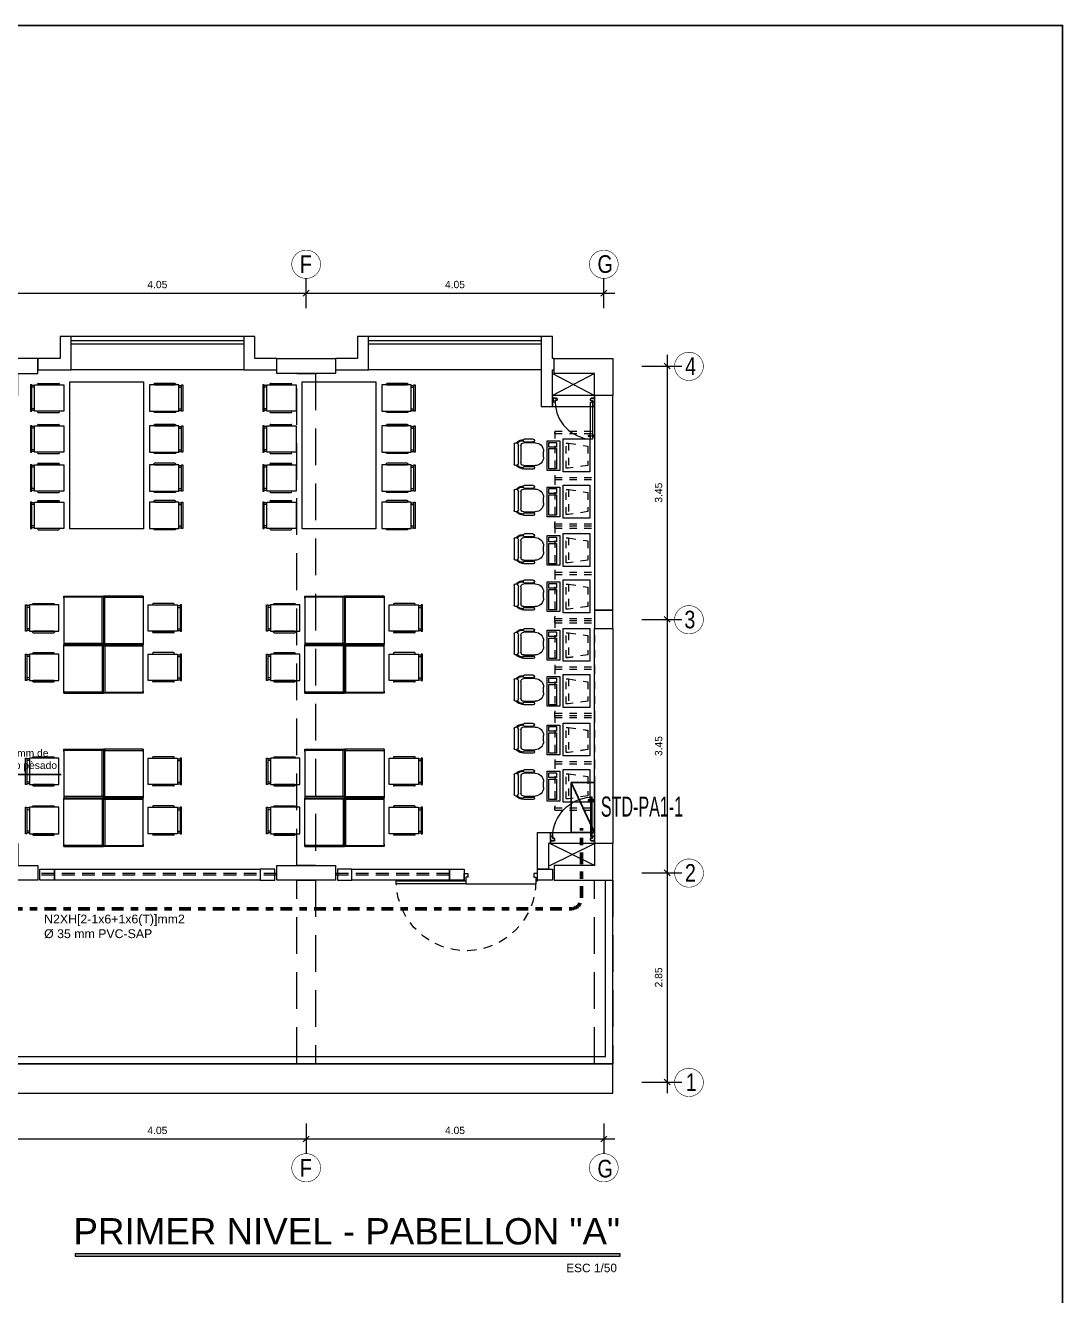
# Model space of a CAD drawing. Header units: millimetres. Extents: x 3354 to 3637, y 1117 to 1358.
# Drawn here: x 3395.38 to 3409.5, y 1227.28 to 1244.58 of the extents above; entities that cross this region are included whole.
import ezdxf

# ---------------------------------------------------------------- set-up
doc = ezdxf.new("R2010")
doc.units = ezdxf.units.MM
for name, pattern in [('ACAD_ISO07W100', [3, 0, -3]), ('DASHDOT2', [12.7, 6.35, -3.175, 0, -3.175]), ('DASHED2', [0.375, 0.25, -0.125]), ('TRAZOS2', [0.225, 0.15, -0.075])]:
    doc.linetypes.add(name, pattern=pattern)
for name, color, linetype, lineweight in [('ALIMENTADORES', 43, 'DASHDOT2', 50), ('CASCO', 252, 'Continuous', 9), ('COTAS', 7, 'Continuous', 9), ('MURO', 7, 'Continuous', 20), ('muros', 7, 'Continuous', 5), ('TABLERO', 122, 'Continuous', 25), ('TEXTO-CH', 2, 'Continuous', 18)]:
    doc.layers.add(name, color=color, linetype=linetype, lineweight=lineweight)
doc.layers.add('Efec-muebles', color=7, linetype='Continuous', lineweight=13, true_color=0x85826f)
doc.styles.add('1', font='arial.ttf')
doc.styles.add('2-SIETE', font='ARIALN.TTF', dxfattribs={"height": 0.07})
doc.styles.add('MARIA', font='arial.ttf', dxfattribs={"height": 0.12})
doc.styles.add('ROMAN', font='arial.ttf', dxfattribs={"width": 1.2})
doc.styles.get("Standard").update_dxf_attribs({"font": 'arial.ttf'})
doc.styles.add('style1', font='arial.ttf')
doc.styles.add('style2', font='arial.ttf')
doc.dimstyles.new('DETEX50', dxfattribs={"dimtxt": 0.065, "dimasz": 0.05, "dimexe": 0.2, "dimexo": 0.2, "dimgap": 0.03, "dimtad": 1, "dimzin": 4, "dimdsep": 46, "dimtxsty": 'ROMAN', "dimblk1": 'DOT', "dimblk2": 'DOT', "dimsah": 1, "dimcen": 0, "dimse1": 1, "dimse2": 1, "dimclrd": 256, "dimclre": 256, "dimclrt": 256, "dimadec": 0, "dimazin": 0, "dimtfac": 1, "dimtmove": 1, "dimatfit": 3, "dimfxl": 0, "dimtvp": 1, "dimtolj": 1, "dimtzin": 0, "dimarcsym": 0})
doc.dimstyles.new('Esc  1  50', dxfattribs={"dimtxt": 0.1, "dimasz": 0.08, "dimexe": 0.2, "dimexo": 0.15, "dimgap": 0.065, "dimtad": 1, "dimzin": 4, "dimdsep": 46, "dimtxsty": 'Standard', "dimblk": 'OBLIQUE', "dimcen": 0.12, "dimdle": 0.15, "dimadec": 0, "dimazin": 0, "dimtfac": 1, "dimtix": 1, "dimtmove": 0, "dimatfit": 3, "dimldrblk": 'OBLIQUE', "dimfxl": 0, "dimarcsym": 0})

# ---------------------------------------------------------------- blocks, each defined once
blk = doc.blocks.new('dssa')
at = {"layer": 'Efec-muebles'}
for p, q in [((0, 0.024), (0.036, 0.024)), ((0, 0), (0.036, 0)), ((0, -0.292), (0.036, -0.292)), ((0, -0.316), (0.036, -0.316))]:
    blk.add_line(p, q, dxfattribs=at)
for points in [[(0, -0.326), (-0.4, -0.326), (-0.4, 0.034), (0, 0.034), (0, -0.326)], [(-0.053, 0.053), (-0.331, 0.053)], [(-0.331, 0.034), (-0.053, 0.034)], [(-0.331, -0.326), (-0.053, -0.326)], [(-0.053, -0.345), (-0.331, -0.345)]]:
    blk.add_lwpolyline(points, dxfattribs=at)
blk.add_lwpolyline([(0.054, 0.034), (0.036, 0.034), (0.036, -0.326), (0.054, -0.326)], close=True, dxfattribs=at)
for centre, start, end in [((-0.331, 0.043), 90, 270), ((-0.053, 0.043), 270, 90), ((-0.331, -0.336), 90, 270), ((-0.053, -0.336), 270, 90)]:
    blk.add_arc(centre, 0.00947, start, end, dxfattribs=at)
blk = doc.blocks.new('RECTANG')
for p, q in [((1, 1), (0, 1)), ((0, 1), (0, 0)), ((1, 0), (1, 1)), ((0, 0), (1, 0))]:
    blk.add_line(p, q)
blk = doc.blocks.new('f')
at = {"layer": 'Efec-muebles'}
for p, q in [((896.963, 841.27), (896.963, 841.27)), ((896.982, 841.289), (897.253, 841.289)), ((897.272, 841.27), (897.272, 841.27)), ((897.593, 841.27), (897.593, 841.27)), ((897.612, 841.289), (897.883, 841.289)), ((897.902, 841.27), (897.902, 841.27)), ((896.914, 841.029), (896.914, 841.153)), ((896.924, 841.188), (896.924, 841.167)), ((896.93, 841.168), (896.933, 841.168)), ((896.935, 841.188), (896.935, 841.168)), ((896.949, 841.153), (896.949, 841.029)), ((896.963, 841.005), (896.963, 841.16)), ((897.233, 841.231), (897.001, 841.231)), ((897.001, 841.199), (897.233, 841.199)), ((897.272, 841.16), (897.272, 841.005)), ((897.286, 841.153), (897.286, 841.029)), ((897.299, 841.188), (897.299, 841.168)), ((897.305, 841.168), (897.301, 841.168)), ((897.311, 841.188), (897.311, 841.167)), ((897.32, 841.029), (897.32, 841.153)), ((897.545, 841.029), (897.545, 841.153)), ((897.554, 841.188), (897.554, 841.167)), ((897.56, 841.168), (897.564, 841.168)), ((897.566, 841.188), (897.566, 841.168)), ((897.579, 841.153), (897.579, 841.029)), ((897.593, 841.005), (897.593, 841.16)), ((897.864, 841.231), (897.632, 841.231)), ((897.632, 841.199), (897.864, 841.199)), ((897.902, 841.16), (897.902, 841.005)), ((897.916, 841.153), (897.916, 841.029)), ((897.93, 841.188), (897.93, 841.168)), ((897.935, 841.168), (897.932, 841.168)), ((897.941, 841.188), (897.941, 841.167)), ((897.951, 841.029), (897.951, 841.153)), ((896.933, 841.014), (896.93, 841.014)), ((897.301, 841.014), (897.305, 841.014)), ((897.564, 841.014), (897.56, 841.014)), ((897.932, 841.014), (897.935, 841.014)), ((897.156, 840.889), (897.079, 840.889)), ((897.786, 840.889), (897.709, 840.889))]:
    blk.add_line(p, q, dxfattribs=at)
at = {"layer": 'Efec-muebles', "linetype": 'ACAD_ISO07W100', "ltscale": 0.01}
for p, q in [((896.804, 840.735), (896.804, 840.195)), ((896.804, 840.735), (897.502, 840.735)), ((896.804, 840.735), (896.804, 840.195)), ((896.834, 840.735), (896.816, 840.735)), ((896.834, 840.735), (896.834, 840.195)), ((896.834, 840.735), (896.834, 840.195)), ((896.968, 840.58), (896.968, 840.55)), ((897.308, 840.58), (896.968, 840.58)), ((896.968, 840.58), (896.968, 840.55)), ((897.309, 840.58), (896.968, 840.58)), ((897.308, 840.55), (897.308, 840.58)), ((897.309, 840.55), (897.309, 840.58)), ((897.309, 840.55), (897.309, 840.58)), ((897.434, 840.735), (897.434, 840.195)), ((897.434, 840.735), (898.049, 840.735)), ((897.464, 840.735), (897.464, 840.195)), ((897.598, 840.58), (897.598, 840.55)), ((897.939, 840.58), (897.598, 840.58)), ((897.939, 840.55), (897.939, 840.58)), ((897.939, 840.55), (897.939, 840.58)), ((898.094, 840.735), (898.049, 840.735)), ((898.064, 840.735), (898.064, 840.195)), ((898.094, 840.735), (898.094, 840.195)), ((896.968, 840.55), (897.308, 840.55)), ((896.968, 840.55), (897.007, 840.288)), ((896.968, 840.55), (897.309, 840.55)), ((896.968, 840.55), (897.008, 840.288)), ((897.27, 840.288), (897.308, 840.55)), ((897.27, 840.288), (897.309, 840.55)), ((897.598, 840.55), (897.939, 840.55)), ((897.598, 840.55), (897.638, 840.288)), ((897.9, 840.288), (897.939, 840.55)), ((897.007, 840.288), (897.27, 840.288)), ((897.008, 840.288), (897.27, 840.288)), ((897.638, 840.288), (897.9, 840.288)), ((896.804, 840.195), (897.464, 840.195)), ((897.434, 840.195), (898.094, 840.195))]:
    blk.add_line(p, q, dxfattribs=at)
at = {"layer": 'Efec-muebles'}
for centre, radius, start, end in [((896.982, 841.27), 0.0193, 90, 180), ((897.001, 841.27), 0.0387, 180, 270), ((897.233, 841.27), 0.0387, 270, 0), ((897.253, 841.27), 0.0193, 0, 90), ((897.612, 841.27), 0.0193, 90, 180), ((897.632, 841.27), 0.0387, 180, 270), ((897.864, 841.27), 0.0387, 270, 0), ((897.883, 841.27), 0.0193, 0, 90), ((896.93, 841.153), 0.0155, 90, 180), ((897.001, 841.188), 0.0773, 117.8806, 180), ((896.933, 841.153), 0.0155, 0, 90), ((897.001, 841.188), 0.0657, 117.6195, 180), ((897.001, 841.16), 0.0387, 90, 180), ((897.233, 841.16), 0.0387, 0, 90), ((897.233, 841.188), 0.0657, 0, 62.3805), ((897.233, 841.188), 0.0773, 360, 62.1194), ((897.301, 841.153), 0.0155, 90, 180), ((897.305, 841.153), 0.0155, 0, 90), ((897.56, 841.153), 0.0155, 90, 180), ((897.632, 841.188), 0.0773, 117.8806, 180), ((897.564, 841.153), 0.0155, 0, 90), ((897.632, 841.188), 0.0657, 117.6195, 180), ((897.632, 841.16), 0.0387, 90, 180), ((897.864, 841.16), 0.0387, 0, 90), ((897.864, 841.188), 0.0657, 0, 62.3805), ((897.864, 841.188), 0.0773, 360, 62.1194), ((897.932, 841.153), 0.0155, 90, 180), ((897.935, 841.153), 0.0155, 0, 90), ((896.93, 841.029), 0.0155, 180, 270), ((896.933, 841.029), 0.0155, 270, 0), ((897.079, 841.005), 0.116, 180, 270), ((897.156, 841.005), 0.116, 270, 0), ((897.301, 841.029), 0.0155, 180, 270), ((897.305, 841.029), 0.0155, 270, 0), ((897.56, 841.029), 0.0155, 180, 270), ((897.564, 841.029), 0.0155, 270, 0), ((897.709, 841.005), 0.116, 180, 270), ((897.786, 841.005), 0.116, 270, 0), ((897.932, 841.029), 0.0155, 180, 270), ((897.935, 841.029), 0.0155, 270, 0)]:
    blk.add_arc(centre, radius, start, end, dxfattribs=at)
for p, xscale, yscale, zscale, rotation in [((897.341, 840.839), 0.4049999999990632, 0.1705263157894024, 0.4049999999990632, 179.9999999976197), ((897.021, 840.818), 0.06394736842003113, 0.1065789473682344, 0.06394736842003113, 179.9999999976572), ((897.319, 840.818), 0.2771052631587736, 0.1065789473682344, 0.2771052631587736, 179.9999999976258), ((897.971, 840.839), 0.4049999999990632, 0.1705263157894024, 0.4049999999990632, 179.9999999976197), ((897.651, 840.818), 0.06394736842003113, 0.1065789473682344, 0.06394736842003113, 179.9999999976572), ((897.949, 840.818), 0.2771052631587736, 0.1065789473682344, 0.2771052631587736, 179.9999999976258), ((897.357, 840.622), 0.4476315789474938, 0.3623684210524516, 0.4476315789474938, 179.9999999976135), ((897.987, 840.622), 0.4476315789474938, 0.3623684210524516, 0.4476315789474938, 179.9999999976135)]:
    blk.add_blockref('RECTANG', p, dxfattribs=dict(at, xscale=xscale, yscale=yscale, zscale=zscale, rotation=rotation))
blk = doc.blocks.new('_Oblique')
at = {"color": 0, "linetype": 'ByBlock', "lineweight": -2}
blk.add_line((-0.5, -0.5), (0.5, 0.5), dxfattribs=at)
blk = doc.blocks.new('*D289')
at = {"layer": 'CASCO', "color": 0, "lineweight": -2, "transparency": 16777216}
for p, q in [((3372.536, 1272.603), (3372.536, 1273.01)), ((3376.586, 1272.603), (3376.586, 1273.01)), ((3372.386, 1272.81), (3376.736, 1272.81))]:
    blk.add_line(p, q, dxfattribs=at)
at = {"layer": 'Defpoints', "color": 0, "transparency": 16777216}
for p in [(3376.586, 1272.81), (3372.536, 1272.453), (3376.586, 1272.453)]:
    blk.add_point(p, dxfattribs=at)
at = {"layer": 'CASCO', "color": 0, "lineweight": -2, "transparency": 16777216, "xscale": 0.08, "yscale": 0.08, "zscale": 0.08, "rotation": 180}
blk.add_blockref('_Oblique', (3372.536, 1272.81), dxfattribs=at)
at = {"layer": 'CASCO', "color": 0, "lineweight": -2, "transparency": 16777216, "xscale": 0.08, "yscale": 0.08, "zscale": 0.08}
blk.add_blockref('_Oblique', (3376.586, 1272.81), dxfattribs=at)
at = {"layer": 'CASCO', "color": 0, "transparency": 16777216, "insert": (3374.561, 1272.926), "char_height": 0.1, "attachment_point": 5}
blk.add_mtext('4.05', dxfattribs=at)
blk = doc.blocks.new('*D290')
at = {"layer": 'CASCO', "color": 0, "lineweight": -2, "transparency": 16777216}
for p, q in [((3376.586, 1272.603), (3376.586, 1273.01)), ((3380.636, 1272.603), (3380.636, 1273.01)), ((3376.436, 1272.81), (3380.786, 1272.81))]:
    blk.add_line(p, q, dxfattribs=at)
at = {"layer": 'Defpoints', "color": 0, "transparency": 16777216}
for p in [(3380.636, 1272.81), (3376.586, 1272.453), (3380.636, 1272.453)]:
    blk.add_point(p, dxfattribs=at)
at = {"layer": 'CASCO', "color": 0, "lineweight": -2, "transparency": 16777216, "xscale": 0.08, "yscale": 0.08, "zscale": 0.08, "rotation": 180}
blk.add_blockref('_Oblique', (3376.586, 1272.81), dxfattribs=at)
at = {"layer": 'CASCO', "color": 0, "lineweight": -2, "transparency": 16777216, "xscale": 0.08, "yscale": 0.08, "zscale": 0.08}
blk.add_blockref('_Oblique', (3380.636, 1272.81), dxfattribs=at)
at = {"layer": 'CASCO', "color": 0, "transparency": 16777216, "insert": (3378.611, 1272.926), "char_height": 0.1, "attachment_point": 5}
blk.add_mtext('4.05', dxfattribs=at)
blk = doc.blocks.new('*D294')
at = {"layer": 'CASCO', "color": 0, "lineweight": -2, "transparency": 16777216}
for p, q in [((3381.498, 1271.967), (3381.498, 1268.217)), ((3381.152, 1271.817), (3381.698, 1271.817)), ((3381.152, 1268.367), (3381.698, 1268.367))]:
    blk.add_line(p, q, dxfattribs=at)
at = {"layer": 'Defpoints', "color": 0, "transparency": 16777216}
for p in [(3381.002, 1271.817), (3381.002, 1268.367), (3381.498, 1268.367)]:
    blk.add_point(p, dxfattribs=at)
at = {"layer": 'CASCO', "color": 0, "lineweight": -2, "transparency": 16777216, "xscale": 0.08, "yscale": 0.08, "zscale": 0.08}
for p, rotation in [((3381.498, 1271.817), 90), ((3381.498, 1268.367), 270)]:
    blk.add_blockref('_Oblique', p, dxfattribs=dict(at, rotation=rotation))
at = {"layer": 'CASCO', "color": 0, "transparency": 16777216, "insert": (3381.382, 1270.092), "char_height": 0.1, "attachment_point": 5, "rotation": 90}
blk.add_mtext('3.45', dxfattribs=at)
blk = doc.blocks.new('*D295')
at = {"layer": 'CASCO', "color": 0, "lineweight": -2, "transparency": 16777216}
for p, q in [((3381.498, 1268.517), (3381.498, 1264.767)), ((3381.152, 1268.367), (3381.698, 1268.367)), ((3381.152, 1264.917), (3381.698, 1264.917))]:
    blk.add_line(p, q, dxfattribs=at)
at = {"layer": 'Defpoints', "color": 0, "transparency": 16777216}
for p in [(3381.002, 1268.367), (3381.002, 1264.917), (3381.498, 1264.917)]:
    blk.add_point(p, dxfattribs=at)
at = {"layer": 'CASCO', "color": 0, "lineweight": -2, "transparency": 16777216, "xscale": 0.08, "yscale": 0.08, "zscale": 0.08}
for p, rotation in [((3381.498, 1268.367), 90), ((3381.498, 1264.917), 270)]:
    blk.add_blockref('_Oblique', p, dxfattribs=dict(at, rotation=rotation))
at = {"layer": 'CASCO', "color": 0, "transparency": 16777216, "insert": (3381.382, 1266.642), "char_height": 0.1, "attachment_point": 5, "rotation": 90}
blk.add_mtext('3.45', dxfattribs=at)
blk = doc.blocks.new('*D296')
at = {"layer": 'CASCO', "color": 0, "lineweight": -2, "transparency": 16777216}
for p, q in [((3381.498, 1265.067), (3381.498, 1261.917)), ((3381.152, 1264.917), (3381.698, 1264.917)), ((3381.152, 1262.067), (3381.698, 1262.067))]:
    blk.add_line(p, q, dxfattribs=at)
at = {"layer": 'Defpoints', "color": 0, "transparency": 16777216}
for p in [(3381.002, 1264.917), (3381.002, 1262.067), (3381.498, 1262.067)]:
    blk.add_point(p, dxfattribs=at)
at = {"layer": 'CASCO', "color": 0, "lineweight": -2, "transparency": 16777216, "xscale": 0.08, "yscale": 0.08, "zscale": 0.08}
for p, rotation in [((3381.498, 1264.917), 90), ((3381.498, 1262.067), 270)]:
    blk.add_blockref('_Oblique', p, dxfattribs=dict(at, rotation=rotation))
at = {"layer": 'CASCO', "color": 0, "transparency": 16777216, "insert": (3381.382, 1263.492), "char_height": 0.1, "attachment_point": 5, "rotation": 90}
blk.add_mtext('2.85', dxfattribs=at)
blk = doc.blocks.new('*D301')
at = {"layer": 'CASCO', "color": 0, "lineweight": -2, "transparency": 16777216}
for p, q in [((3372.536, 1261.503), (3372.536, 1261.092)), ((3376.586, 1261.503), (3376.586, 1261.092)), ((3372.386, 1261.292), (3376.736, 1261.292))]:
    blk.add_line(p, q, dxfattribs=at)
at = {"layer": 'Defpoints', "color": 0, "transparency": 16777216}
for p in [(3372.536, 1261.653), (3376.586, 1261.653), (3376.586, 1261.292)]:
    blk.add_point(p, dxfattribs=at)
at = {"layer": 'CASCO', "color": 0, "lineweight": -2, "transparency": 16777216, "xscale": 0.08, "yscale": 0.08, "zscale": 0.08, "rotation": 180}
blk.add_blockref('_Oblique', (3372.536, 1261.292), dxfattribs=at)
at = {"layer": 'CASCO', "color": 0, "lineweight": -2, "transparency": 16777216, "xscale": 0.08, "yscale": 0.08, "zscale": 0.08}
blk.add_blockref('_Oblique', (3376.586, 1261.292), dxfattribs=at)
at = {"layer": 'CASCO', "color": 0, "transparency": 16777216, "insert": (3374.561, 1261.408), "char_height": 0.1, "attachment_point": 5}
blk.add_mtext('4.05', dxfattribs=at)
blk = doc.blocks.new('*D302')
at = {"layer": 'CASCO', "color": 0, "lineweight": -2, "transparency": 16777216}
for p, q in [((3376.586, 1261.503), (3376.586, 1261.092)), ((3380.636, 1261.503), (3380.636, 1261.092)), ((3376.436, 1261.292), (3380.786, 1261.292))]:
    blk.add_line(p, q, dxfattribs=at)
at = {"layer": 'Defpoints', "color": 0, "transparency": 16777216}
for p in [(3376.586, 1261.653), (3380.636, 1261.653), (3380.636, 1261.292)]:
    blk.add_point(p, dxfattribs=at)
at = {"layer": 'CASCO', "color": 0, "lineweight": -2, "transparency": 16777216, "xscale": 0.08, "yscale": 0.08, "zscale": 0.08, "rotation": 180}
blk.add_blockref('_Oblique', (3376.586, 1261.292), dxfattribs=at)
at = {"layer": 'CASCO', "color": 0, "lineweight": -2, "transparency": 16777216, "xscale": 0.08, "yscale": 0.08, "zscale": 0.08}
blk.add_blockref('_Oblique', (3380.636, 1261.292), dxfattribs=at)
at = {"layer": 'CASCO', "color": 0, "transparency": 16777216, "insert": (3378.611, 1261.408), "char_height": 0.1, "attachment_point": 5}
blk.add_mtext('4.05', dxfattribs=at)
blk = doc.blocks.new('THT')
for p, q in [((-1.074, 0.413), (-1.014, 0.413)), ((-1.074, 0.293), (-1.074, 0.413)), ((-1.044, 0.293), (-1.074, 0.293)), ((-1.044, 0.353), (-1.044, 0.293)), ((-1.014, 0.353), (-1.044, 0.353)), ((0.096, 0.245), (-1.044, 0.245)), ((-1.014, 0.413), (-1.014, 0.353)), ((0.126, 0.413), (0.066, 0.413)), ((0.066, 0.413), (0.066, 0.353)), ((0.066, 0.353), (0.096, 0.353)), ((0.096, 0.353), (0.096, 0.293)), ((0.096, 0.293), (0.126, 0.293)), ((0.096, 0.293), (0.096, 0.245)), ((1.236, 0.293), (0.096, 0.293)), ((0.096, 0.245), (1.236, 0.245)), ((0.126, 0.293), (0.126, 0.413)), ((1.236, 0.245), (1.236, 0.293))]:
    blk.add_line(p, q)
at = {"linetype": 'TRAZOS2'}
blk.add_arc((0.096, 0.293), 1.14, 180, 357.5868, dxfattribs=at)
blk = doc.blocks.new('cgytutytry')
at = {"layer": 'CASCO'}
for p, q in [((-4.482, 891.175), (-4.487, 891.175)), ((-4.487, 891.175), (-4.487, 891.1)), ((-4.487, 891.1), (-4.487, 891.175)), ((-4.487, 891.175), (-4.482, 891.175)), ((-4.467, 891.08), (-4.487, 891.1)), ((-4.467, 891.08), (-4.487, 891.1)), ((-4.482, 891.18), (-4.482, 891.175)), ((-4.391, 891.18), (-4.482, 891.18)), ((-4.482, 891.175), (-4.482, 891.18)), ((-4.432, 891.08), (-4.467, 891.08)), ((-4.432, 891.08), (-4.467, 891.08)), ((-4.386, 891.126), (-4.432, 891.126)), ((-4.432, 891.126), (-4.432, 891.08)), ((-4.391, 891.18), (-4.391, 891.175)), ((-4.391, 891.18), (-4.391, 891.175)), ((-4.386, 891.175), (-4.391, 891.175)), ((-4.391, 891.175), (-4.386, 891.175)), ((-4.386, 891.175), (-4.386, 891.126)), ((-4.386, 891.175), (-4.386, 891.126)), ((-4.386, 891.085), (-4.386, 891.126)), ((-4.386, 891.126), (-3.497, 891.126)), ((-3.497, 891.085), (-4.386, 891.085)), ((-3.598, 891.132), (-3.598, 891.14)), ((-3.598, 891.14), (-3.594, 891.14)), ((-3.55, 891.132), (-3.598, 891.132)), ((-3.598, 891.075), (-3.598, 891.08)), ((-3.598, 891.08), (-3.55, 891.08)), ((-3.594, 891.075), (-3.598, 891.075)), ((-3.594, 891.155), (-3.589, 891.175)), ((-3.594, 891.14), (-3.594, 891.155)), ((-3.594, 891.057), (-3.594, 891.075)), ((-3.589, 891.037), (-3.594, 891.057)), ((-3.589, 891.175), (-3.559, 891.175)), ((-3.559, 891.037), (-3.589, 891.037)), ((-3.559, 891.175), (-3.554, 891.155)), ((-3.554, 891.057), (-3.559, 891.037)), ((-3.554, 891.155), (-3.554, 891.137)), ((-3.554, 891.137), (-3.55, 891.137)), ((-3.55, 891.075), (-3.554, 891.075)), ((-3.554, 891.075), (-3.554, 891.057)), ((-3.55, 891.137), (-3.55, 891.132)), ((-3.55, 891.08), (-3.55, 891.075)), ((-3.497, 891.126), (-3.497, 891.085)), ((-4.467, 890.281), (-4.487, 890.261)), ((-4.487, 890.261), (-4.467, 890.281)), ((-4.487, 890.261), (-4.487, 890.185)), ((-4.487, 890.185), (-4.487, 890.261)), ((-4.487, 890.185), (-4.482, 890.185)), ((-4.482, 890.185), (-4.487, 890.185)), ((-4.482, 890.185), (-4.482, 890.18)), ((-4.482, 890.18), (-4.482, 890.185)), ((-4.482, 890.18), (-4.391, 890.18)), ((-4.467, 890.281), (-4.433, 890.281)), ((-4.467, 890.281), (-4.433, 890.281)), ((-4.433, 890.281), (-4.433, 890.231)), ((-4.433, 890.231), (-4.386, 890.231)), ((-4.391, 890.185), (-4.386, 890.185)), ((-4.391, 890.185), (-4.391, 890.18)), ((-4.386, 890.185), (-4.391, 890.185)), ((-4.391, 890.185), (-4.391, 890.18)), ((-4.386, 890.231), (-4.386, 890.185)), ((-4.386, 890.231), (-4.386, 890.185))]:
    blk.add_line(p, q, dxfattribs=at)
for points in [[(-4.432, 891.08), (-4.432, 891.126), (-4.386, 891.126)], [(-4.386, 890.231), (-4.433, 890.231), (-4.433, 890.281)]]:
    blk.add_lwpolyline(points, dxfattribs=at)
for points in [[(-3.497, 891.126), (-3.497, 891.085), (-4.386, 891.085), (-4.386, 891.126)], [(-3.55, 891.132), (-3.55, 891.137), (-3.598, 891.137), (-3.598, 891.132)], [(-3.55, 891.08), (-3.55, 891.075), (-3.598, 891.075), (-3.598, 891.08)], [(-3.554, 891.14), (-3.554, 891.155), (-3.559, 891.175), (-3.589, 891.175), (-3.594, 891.155), (-3.594, 891.14)], [(-3.554, 891.071), (-3.554, 891.057), (-3.559, 891.037), (-3.589, 891.037), (-3.594, 891.057), (-3.594, 891.071)]]:
    blk.add_lwpolyline(points, close=True, dxfattribs=at)
blk.add_arc((-4.408, 891.143), 0.913, 271.3362, 356.359, dxfattribs=at)
blk = doc.blocks.new('D')
at = {"layer": 'TABLERO'}
blk.add_line((3390.514, 1173.454), (3390.831, 1172.773), dxfattribs=at)
blk.add_lwpolyline([(3390.514, 1173.454), (3390.514, 1172.773), (3390.831, 1172.773), (3390.831, 1173.454)], close=True, dxfattribs=at)
blk = doc.blocks.new('_Dot')
at = {"color": 0, "linetype": 'ByBlock', "lineweight": -2}
blk.add_line((-0.5, 0), (-1, 0), dxfattribs=at)
at = {"color": 0, "linetype": 'ByBlock', "const_width": 0.5}
blk.add_lwpolyline([(-0.25, 0, 1), (0.25, 0, 1)], format="xyb", close=True, dxfattribs=at)
blk = doc.blocks.new('1PIDS')
at = {"layer": 'CASCO', "lineweight": 0}
for p, q in [((3375.736, 1272.217), (3373.386, 1272.217)), ((3379.786, 1272.217), (3377.436, 1272.217)), ((3375.736, 1271.767), (3373.386, 1271.767)), ((3379.786, 1271.767), (3377.436, 1271.767)), ((3380.761, 1262.117), (3380.761, 1264.817))]:
    blk.add_line(p, q, dxfattribs=at)
at = {"layer": 'CASCO', "lineweight": 5}
for p, q in [((3379.936, 1271.717), (3380.511, 1271.417)), ((3380.511, 1271.717), (3379.936, 1271.417)), ((3379.901, 1265.017), (3380.511, 1265.317)), ((3380.511, 1265.017), (3379.901, 1265.317))]:
    blk.add_line(p, q, dxfattribs=at)
at = {"layer": 'CASCO', "ltscale": 2, "const_width": 0.0076}
for points in [[(3376.783, 1273.207, 0.951688), (3376.389, 1273.207, 1)], [(3380.833, 1273.207, 0.951688), (3380.439, 1273.207, 1)], [(3381.598, 1271.817, -0.951688), (3381.992, 1271.817, -1)], [(3381.598, 1268.367, -0.951688), (3381.992, 1268.367, -1)], [(3381.599, 1264.917, -0.951688), (3381.993, 1264.917, -1)], [(3381.598, 1262.067, -0.951688), (3381.992, 1262.067, -1)], [(3376.783, 1260.895, -0.951688), (3376.389, 1260.895, -1)], [(3380.833, 1260.895, -0.951688), (3380.439, 1260.895, -1)]]:
    blk.add_lwpolyline(points, format="xyb", close=True, dxfattribs=at)
at = {"layer": 'CASCO', "ltscale": 2}
for points in [[(3373.386, 1272.217), (3373.236, 1272.217), (3373.236, 1271.917), (3372.936, 1271.917), (3372.936, 1271.767), (3373.386, 1271.767)], [(3376.186, 1271.917), (3375.886, 1271.917), (3375.886, 1272.217), (3375.736, 1272.217), (3375.736, 1271.767), (3376.186, 1271.767)], [(3377.436, 1272.217), (3377.286, 1272.217), (3377.286, 1271.917), (3376.986, 1271.917), (3376.986, 1271.767), (3377.436, 1271.767)], [(3373.161, 1264.967), (3375.961, 1264.967), (3375.961, 1264.817), (3373.161, 1264.817)], [(3377.206, 1264.967), (3378.536, 1264.967), (3378.536, 1264.817), (3377.206, 1264.817)]]:
    blk.add_lwpolyline(points, close=True, dxfattribs=at)
at = {"layer": 'CASCO'}
for points in [[(3373.386, 1272.163), (3375.736, 1272.163), (3375.736, 1272.113), (3373.386, 1272.113), (3373.386, 1272.163)], [(3377.436, 1272.163), (3379.786, 1272.163), (3379.786, 1272.113), (3377.436, 1272.113), (3377.436, 1272.163)], [(3376.186, 1271.717), (3376.186, 1271.917), (3376.986, 1271.917), (3376.986, 1271.717), (3376.186, 1271.717)], [(3379.961, 1271.917), (3380.761, 1271.917), (3380.761, 1271.417), (3380.511, 1271.417), (3380.511, 1271.717), (3379.961, 1271.717), (3379.961, 1271.917)], [(3379.961, 1264.817), (3380.761, 1264.817), (3380.761, 1265.317), (3380.511, 1265.317), (3380.511, 1265.017), (3379.961, 1265.017), (3379.961, 1264.817)], [(3376.186, 1264.817), (3376.186, 1265.017), (3376.986, 1265.017), (3376.986, 1264.817), (3376.186, 1264.817)]]:
    blk.add_lwpolyline(points, dxfattribs=at)
at = {"layer": 'CASCO', "ltscale": 2}
for points in [[(3379.936, 1271.767), (3379.961, 1271.767), (3379.961, 1271.917), (3379.936, 1271.917), (3379.936, 1272.217), (3379.786, 1272.217), (3379.786, 1271.267), (3379.786, 1271.267), (3379.936, 1271.267), (3379.936, 1271.267), (3379.936, 1271.267), (3379.936, 1271.767)], [(3379.736, 1264.967), (3379.736, 1265.467), (3379.911, 1265.467), (3379.911, 1265.317), (3379.886, 1265.317), (3379.886, 1264.967), (3379.736, 1264.967)]]:
    blk.add_lwpolyline(points, dxfattribs=at)
at = {"layer": 'CASCO'}
for points in [[(3372.136, 1271.717), (3372.411, 1271.717), (3372.411, 1271.417), (3372.661, 1271.417), (3372.661, 1271.717), (3372.936, 1271.717), (3372.936, 1271.917), (3372.936, 1271.917), (3372.136, 1271.917), (3372.136, 1271.917)], [(3380.511, 1268.492), (3380.761, 1268.492), (3380.761, 1271.417), (3380.511, 1271.417)], [(3380.511, 1268.492), (3380.511, 1268.242), (3380.761, 1268.242), (3380.761, 1268.492)], [(3380.511, 1268.242), (3380.761, 1268.242), (3380.761, 1265.317), (3380.511, 1265.317)], [(3372.136, 1265.017), (3372.411, 1265.017), (3372.411, 1265.317), (3372.661, 1265.317), (3372.661, 1265.017), (3372.936, 1265.017), (3372.936, 1264.817), (3372.661, 1264.817), (3372.411, 1264.817), (3372.136, 1264.817)], [(3373.161, 1264.817), (3372.961, 1264.817), (3372.961, 1264.967), (3373.161, 1264.967)], [(3375.961, 1264.817), (3376.161, 1264.817), (3376.161, 1264.967), (3375.961, 1264.967)], [(3377.011, 1264.817), (3377.206, 1264.817), (3377.206, 1264.967), (3377.011, 1264.967)], [(3378.736, 1264.817), (3378.536, 1264.817), (3378.536, 1264.967), (3378.736, 1264.967)], [(3379.936, 1264.817), (3379.736, 1264.817), (3379.736, 1264.967), (3379.936, 1264.967)]]:
    blk.add_lwpolyline(points, close=True, dxfattribs=at)
at = {"layer": 'CASCO', "linetype": 'DASHED2', "ltscale": 2}
for points in [[(3376.461, 1271.717), (3376.711, 1271.717), (3376.711, 1265.017), (3376.461, 1265.017)], [(3376.461, 1264.817), (3376.711, 1264.817), (3376.711, 1262.314), (3376.461, 1262.314)], [(3380.511, 1264.817), (3380.761, 1264.817), (3380.761, 1262.314), (3380.511, 1262.314)]]:
    blk.add_lwpolyline(points, close=True, dxfattribs=at)
at = {"layer": 'CASCO', "lineweight": 5}
for points in [[(3379.936, 1271.267), (3380.511, 1271.267), (3380.511, 1271.417), (3379.936, 1271.417)], [(3379.911, 1265.467), (3380.511, 1265.467), (3380.511, 1265.317), (3379.911, 1265.317)]]:
    blk.add_lwpolyline(points, close=True, dxfattribs=at)
at = {"layer": 'CASCO', "linetype": 'DASHED2', "ltscale": 0.7}
for points in [[(3376.186, 1264.905), (3372.936, 1264.905)], [(3376.186, 1264.882), (3372.936, 1264.882)], [(3378.536, 1264.905), (3376.986, 1264.905)], [(3378.536, 1264.882), (3376.986, 1264.882)]]:
    blk.add_lwpolyline(points, dxfattribs=at)
at = {"layer": 'CASCO', "lineweight": 5}
for points in [[(3356.211, 1264.667), (3356.211, 1262.314), (3380.761, 1262.314), (3380.761, 1264.667)], [(3356.311, 1264.817), (3356.311, 1262.414), (3380.661, 1262.414), (3380.661, 1264.817)]]:
    blk.add_lwpolyline(points, dxfattribs=at)
at = {"layer": 'CASCO', "lineweight": 0, "ltscale": 0.5}
for points in [[(3380.761, 1262.314), (3380.761, 1262.314), (3356.211, 1262.314), (3356.211, 1262.314)], [(3356.211, 1262.314), (3356.211, 1261.917), (3380.761, 1261.917), (3380.761, 1262.314)]]:
    blk.add_lwpolyline(points, dxfattribs=at)
at = {"layer": 'CASCO', "lineweight": 13, "rotation": 270}
for p, xscale, yscale, zscale in [((2876.916, 1268.845), 0.5650878199641471, 0.5650878199641471, 0.5650878199641471), ((2845.803, 1268.044), -0.5999999999998181, 0.5999999999998181, 0.5999999999998181)]:
    blk.add_blockref('cgytutytry', p, dxfattribs=dict(at, xscale=xscale, yscale=yscale, zscale=zscale))
at = {"layer": 'CASCO', "xscale": -0.8333541671872685, "yscale": 0.8333541676530056, "zscale": 0.8333541672002661}
blk.add_blockref('THT', (3378.841, 1264.561), dxfattribs=at)
at = {"layer": 'CASCO', "style": 'style1', "width": 0.8}
for s, p in [('F', (3376.5, 1273.085)), ('G', (3380.55, 1273.085)), ('4', (3381.742, 1271.695)), ('3', (3381.733, 1268.245)), ('2', (3381.74, 1264.795)), ('1', (3381.752, 1261.945)), ('F', (3376.5, 1260.777)), ('G', (3380.55, 1260.768))]:
    blk.add_text(s, height=0.24, dxfattribs=at).set_placement(p)
at = {"layer": 'CASCO'}
for base, p1, p2, picture, middle in [((3376.586, 1272.81), (3372.536, 1272.453), (3376.586, 1272.453), '*D289', (3374.561, 1272.926)), ((3380.636, 1272.81), (3376.586, 1272.453), (3380.636, 1272.453), '*D290', (3378.611, 1272.926)), ((3376.586, 1261.292), (3372.536, 1261.653), (3376.586, 1261.653), '*D301', (3374.561, 1261.408)), ((3380.636, 1261.292), (3376.586, 1261.653), (3380.636, 1261.653), '*D302', (3378.611, 1261.408))]:
    dim = blk.add_linear_dim(base=base, p1=p1, p2=p2, dimstyle='Esc  1  50', dxfattribs=at)
    dim.commit()
    dim.dimension.update_dxf_attribs({"geometry": picture, "text_midpoint": middle})
for base, p1, p2, picture, middle in [((3381.498, 1268.367), (3381.002, 1271.817), (3381.002, 1268.367), '*D294', (3381.382, 1270.092)), ((3381.498, 1264.917), (3381.002, 1268.367), (3381.002, 1264.917), '*D295', (3381.382, 1266.642)), ((3381.498, 1262.067), (3381.002, 1264.917), (3381.002, 1262.067), '*D296', (3381.382, 1263.492))]:
    dim = blk.add_linear_dim(base=base, p1=p1, p2=p2, angle=90, dimstyle='Esc  1  50', dxfattribs=at)
    dim.commit()
    dim.dimension.update_dxf_attribs({"geometry": picture, "text_midpoint": middle})

msp = doc.modelspace()

# ---------------------------------------------------------------- hatches: boundary and pattern name
at = {"layer": 'muros', "ltscale": 2}
msp.add_hatch(color=7, dxfattribs=at).paths.add_polyline_path([(3403.475, 1227.818), (3403.475, 1227.853), (3396.061, 1227.853), (3396.061, 1227.818)])

# ---------------------------------------------------------------- linework, layer by layer
at = {"ltscale": 2}
msp.add_lwpolyline([(3363.18, 1244.578), (3409.498, 1244.578), (3409.498, 1208.439), (3363.18, 1208.439)], close=True, dxfattribs=at)
at = {"layer": 'ALIMENTADORES', "ltscale": 0.025}
msp.add_lwpolyline([(3392.431, 1232.548), (3402.803, 1232.548, 0.414214), (3402.953, 1232.698), (3402.953, 1233.649)], format="xyb", dxfattribs=at)
at = {"layer": 'COTAS'}
msp.add_lwpolyline([(3403.475, 1227.853), (3396.061, 1227.853), (3396.061, 1227.818), (3403.475, 1227.818)], close=True, dxfattribs=at)
at = {"layer": 'Efec-muebles'}
for p, q in [((3395.905, 1236.807, 0.179), (3396.445, 1236.807, 0.179)), ((3395.905, 1236.807, 0.179), (3396.445, 1236.807, 0.179)), ((3395.905, 1236.807, 0.179), (3395.905, 1236.147, 0.179)), ((3395.905, 1236.777, 0.179), (3395.905, 1236.794, 0.179)), ((3396.445, 1236.807, 0.179), (3396.445, 1236.147, 0.179)), ((3396.987, 1236.807, 0.179), (3396.447, 1236.807, 0.179)), ((3396.447, 1236.807, 0.179), (3396.447, 1236.147, 0.179)), ((3396.987, 1236.807, 0.179), (3396.447, 1236.807, 0.179)), ((3396.987, 1236.807, 0.179), (3396.987, 1236.147, 0.179)), ((3396.987, 1236.777, 0.179), (3396.987, 1236.794, 0.179)), ((3399.184, 1236.807, 0.179), (3399.724, 1236.807, 0.179)), ((3399.184, 1236.807, 0.179), (3399.724, 1236.807, 0.179)), ((3399.184, 1236.807, 0.179), (3399.184, 1236.147, 0.179)), ((3399.184, 1236.777, 0.179), (3399.184, 1236.794, 0.179)), ((3399.724, 1236.807, 0.179), (3399.724, 1236.147, 0.179)), ((3400.266, 1236.807, 0.179), (3399.726, 1236.807, 0.179)), ((3399.726, 1236.807, 0.179), (3399.726, 1236.147, 0.179)), ((3400.266, 1236.807, 0.179), (3399.726, 1236.807, 0.179)), ((3400.266, 1236.807, 0.179), (3400.266, 1236.147, 0.179)), ((3400.266, 1236.777, 0.179), (3400.266, 1236.794, 0.179)), ((3395.905, 1236.143, 0.179), (3396.445, 1236.143, 0.179)), ((3395.905, 1235.483, 0.179), (3395.905, 1236.143, 0.179)), ((3396.445, 1235.483, 0.179), (3396.445, 1236.143, 0.179)), ((3396.987, 1236.143, 0.179), (3396.447, 1236.143, 0.179)), ((3396.447, 1235.483, 0.179), (3396.447, 1236.143, 0.179)), ((3396.987, 1235.483, 0.179), (3396.987, 1236.143, 0.179)), ((3399.184, 1236.143, 0.179), (3399.724, 1236.143, 0.179)), ((3399.184, 1235.483, 0.179), (3399.184, 1236.143, 0.179)), ((3399.724, 1235.483, 0.179), (3399.724, 1236.143, 0.179)), ((3400.266, 1236.143, 0.179), (3399.726, 1236.143, 0.179)), ((3399.726, 1235.483, 0.179), (3399.726, 1236.143, 0.179)), ((3400.266, 1235.483, 0.179), (3400.266, 1236.143, 0.179)), ((3395.905, 1235.513, 0.179), (3395.905, 1235.496, 0.179)), ((3395.905, 1235.483, 0.179), (3396.445, 1235.483, 0.179)), ((3395.905, 1235.483, 0.179), (3396.445, 1235.483, 0.179)), ((3396.987, 1235.483, 0.179), (3396.447, 1235.483, 0.179)), ((3396.987, 1235.483, 0.179), (3396.447, 1235.483, 0.179)), ((3396.987, 1235.513, 0.179), (3396.987, 1235.496, 0.179)), ((3399.184, 1235.513, 0.179), (3399.184, 1235.496, 0.179)), ((3399.184, 1235.483, 0.179), (3399.724, 1235.483, 0.179)), ((3399.184, 1235.483, 0.179), (3399.724, 1235.483, 0.179)), ((3400.266, 1235.483, 0.179), (3399.726, 1235.483, 0.179)), ((3400.266, 1235.483, 0.179), (3399.726, 1235.483, 0.179)), ((3400.266, 1235.513, 0.179), (3400.266, 1235.496, 0.179)), ((3395.905, 1234.721, 0.179), (3396.445, 1234.721, 0.179)), ((3395.905, 1234.721, 0.179), (3396.445, 1234.721, 0.179)), ((3395.905, 1234.721, 0.179), (3395.905, 1234.061, 0.179)), ((3395.905, 1234.691, 0.179), (3395.905, 1234.708, 0.179)), ((3396.445, 1234.721, 0.179), (3396.445, 1234.061, 0.179)), ((3396.987, 1234.721, 0.179), (3396.447, 1234.721, 0.179)), ((3396.447, 1234.721, 0.179), (3396.447, 1234.061, 0.179)), ((3396.987, 1234.721, 0.179), (3396.447, 1234.721, 0.179)), ((3396.987, 1234.721, 0.179), (3396.987, 1234.061, 0.179)), ((3396.987, 1234.691, 0.179), (3396.987, 1234.708, 0.179)), ((3399.184, 1234.721, 0.179), (3399.724, 1234.721, 0.179)), ((3399.184, 1234.721, 0.179), (3399.724, 1234.721, 0.179)), ((3399.184, 1234.721, 0.179), (3399.184, 1234.061, 0.179)), ((3399.184, 1234.691, 0.179), (3399.184, 1234.708, 0.179)), ((3399.724, 1234.721, 0.179), (3399.724, 1234.061, 0.179)), ((3400.266, 1234.721, 0.179), (3399.726, 1234.721, 0.179)), ((3399.726, 1234.721, 0.179), (3399.726, 1234.061, 0.179)), ((3400.266, 1234.721, 0.179), (3399.726, 1234.721, 0.179)), ((3400.266, 1234.721, 0.179), (3400.266, 1234.061, 0.179)), ((3400.266, 1234.691, 0.179), (3400.266, 1234.708, 0.179)), ((3395.905, 1234.057, 0.179), (3396.445, 1234.057, 0.179)), ((3395.905, 1233.397, 0.179), (3395.905, 1234.057, 0.179)), ((3396.445, 1233.397, 0.179), (3396.445, 1234.057, 0.179)), ((3396.987, 1234.057, 0.179), (3396.447, 1234.057, 0.179)), ((3396.447, 1233.397, 0.179), (3396.447, 1234.057, 0.179)), ((3396.987, 1233.397, 0.179), (3396.987, 1234.057, 0.179)), ((3399.184, 1234.057, 0.179), (3399.724, 1234.057, 0.179)), ((3399.184, 1233.397, 0.179), (3399.184, 1234.057, 0.179)), ((3399.724, 1233.397, 0.179), (3399.724, 1234.057, 0.179)), ((3400.266, 1234.057, 0.179), (3399.726, 1234.057, 0.179)), ((3399.726, 1233.397, 0.179), (3399.726, 1234.057, 0.179)), ((3400.266, 1233.397, 0.179), (3400.266, 1234.057, 0.179)), ((3395.905, 1233.427, 0.179), (3395.905, 1233.409, 0.179)), ((3395.905, 1233.397, 0.179), (3396.445, 1233.397, 0.179)), ((3395.905, 1233.397, 0.179), (3396.445, 1233.397, 0.179)), ((3396.987, 1233.397, 0.179), (3396.447, 1233.397, 0.179)), ((3396.987, 1233.397, 0.179), (3396.447, 1233.397, 0.179)), ((3396.987, 1233.427, 0.179), (3396.987, 1233.409, 0.179)), ((3399.184, 1233.427, 0.179), (3399.184, 1233.409, 0.179)), ((3399.184, 1233.397, 0.179), (3399.724, 1233.397, 0.179)), ((3399.184, 1233.397, 0.179), (3399.724, 1233.397, 0.179)), ((3400.266, 1233.397, 0.179), (3399.726, 1233.397, 0.179)), ((3400.266, 1233.397, 0.179), (3399.726, 1233.397, 0.179)), ((3400.266, 1233.427, 0.179), (3400.266, 1233.409, 0.179))]:
    msp.add_line(p, q, dxfattribs=at)
for points, elevation in [([(3395.989, 1237.725), (3395.989, 1239.725), (3396.989, 1239.725), (3396.989, 1237.725)], 1.306), ([(3399.151, 1237.725), (3399.151, 1239.725), (3400.151, 1239.725), (3400.151, 1237.725)], 1.306), ([(3395.905, 1236.807), (3396.43, 1236.807), (3396.43, 1236.792), (3395.905, 1236.792)], 0.179), ([(3396.445, 1236.807), (3396.445, 1236.162), (3396.43, 1236.162), (3396.43, 1236.807)], 0.179), ([(3396.447, 1236.807), (3396.447, 1236.162), (3396.462, 1236.162), (3396.462, 1236.807)], 0.179), ([(3396.987, 1236.807), (3396.462, 1236.807), (3396.462, 1236.792), (3396.987, 1236.792)], 0.179), ([(3399.184, 1236.807), (3399.709, 1236.807), (3399.709, 1236.792), (3399.184, 1236.792)], 0.179), ([(3399.724, 1236.807), (3399.724, 1236.162), (3399.709, 1236.162), (3399.709, 1236.807)], 0.179), ([(3399.726, 1236.807), (3399.726, 1236.162), (3399.741, 1236.162), (3399.741, 1236.807)], 0.179), ([(3400.266, 1236.807), (3399.741, 1236.807), (3399.741, 1236.792), (3400.266, 1236.792)], 0.179), ([(3395.905, 1236.147), (3396.445, 1236.147), (3396.445, 1236.162), (3395.905, 1236.162)], 0.179), ([(3395.905, 1236.143), (3396.445, 1236.143), (3396.445, 1236.128), (3395.905, 1236.128)], 0.179), ([(3396.445, 1235.483), (3396.445, 1236.128), (3396.43, 1236.128), (3396.43, 1235.483)], 0.179), ([(3396.987, 1236.147), (3396.447, 1236.147), (3396.447, 1236.162), (3396.987, 1236.162)], 0.179), ([(3396.987, 1236.143), (3396.447, 1236.143), (3396.447, 1236.128), (3396.987, 1236.128)], 0.179), ([(3396.447, 1235.483), (3396.447, 1236.128), (3396.462, 1236.128), (3396.462, 1235.483)], 0.179), ([(3399.184, 1236.147), (3399.724, 1236.147), (3399.724, 1236.162), (3399.184, 1236.162)], 0.179), ([(3399.184, 1236.143), (3399.724, 1236.143), (3399.724, 1236.128), (3399.184, 1236.128)], 0.179), ([(3399.724, 1235.483), (3399.724, 1236.128), (3399.709, 1236.128), (3399.709, 1235.483)], 0.179), ([(3400.266, 1236.147), (3399.726, 1236.147), (3399.726, 1236.162), (3400.266, 1236.162)], 0.179), ([(3400.266, 1236.143), (3399.726, 1236.143), (3399.726, 1236.128), (3400.266, 1236.128)], 0.179), ([(3399.726, 1235.483), (3399.726, 1236.128), (3399.741, 1236.128), (3399.741, 1235.483)], 0.179), ([(3395.905, 1235.483), (3396.43, 1235.483), (3396.43, 1235.498), (3395.905, 1235.498)], 0.179), ([(3396.987, 1235.483), (3396.462, 1235.483), (3396.462, 1235.498), (3396.987, 1235.498)], 0.179), ([(3399.184, 1235.483), (3399.709, 1235.483), (3399.709, 1235.498), (3399.184, 1235.498)], 0.179), ([(3400.266, 1235.483), (3399.741, 1235.483), (3399.741, 1235.498), (3400.266, 1235.498)], 0.179), ([(3395.905, 1234.721), (3396.43, 1234.721), (3396.43, 1234.706), (3395.905, 1234.706)], 0.179), ([(3396.445, 1234.721), (3396.445, 1234.076), (3396.43, 1234.076), (3396.43, 1234.721)], 0.179), ([(3396.447, 1234.721), (3396.447, 1234.076), (3396.462, 1234.076), (3396.462, 1234.721)], 0.179), ([(3396.987, 1234.721), (3396.462, 1234.721), (3396.462, 1234.706), (3396.987, 1234.706)], 0.179), ([(3399.184, 1234.721), (3399.709, 1234.721), (3399.709, 1234.706), (3399.184, 1234.706)], 0.179), ([(3399.724, 1234.721), (3399.724, 1234.076), (3399.709, 1234.076), (3399.709, 1234.721)], 0.179), ([(3399.726, 1234.721), (3399.726, 1234.076), (3399.741, 1234.076), (3399.741, 1234.721)], 0.179), ([(3400.266, 1234.721), (3399.741, 1234.721), (3399.741, 1234.706), (3400.266, 1234.706)], 0.179), ([(3395.905, 1234.061), (3396.445, 1234.061), (3396.445, 1234.076), (3395.905, 1234.076)], 0.179), ([(3395.905, 1234.057), (3396.445, 1234.057), (3396.445, 1234.042), (3395.905, 1234.042)], 0.179), ([(3396.987, 1234.061), (3396.447, 1234.061), (3396.447, 1234.076), (3396.987, 1234.076)], 0.179), ([(3396.987, 1234.057), (3396.447, 1234.057), (3396.447, 1234.042), (3396.987, 1234.042)], 0.179), ([(3399.184, 1234.061), (3399.724, 1234.061), (3399.724, 1234.076), (3399.184, 1234.076)], 0.179), ([(3399.184, 1234.057), (3399.724, 1234.057), (3399.724, 1234.042), (3399.184, 1234.042)], 0.179), ([(3400.266, 1234.061), (3399.726, 1234.061), (3399.726, 1234.076), (3400.266, 1234.076)], 0.179), ([(3400.266, 1234.057), (3399.726, 1234.057), (3399.726, 1234.042), (3400.266, 1234.042)], 0.179), ([(3396.445, 1233.397), (3396.445, 1234.042), (3396.43, 1234.042), (3396.43, 1233.397)], 0.179), ([(3396.447, 1233.397), (3396.447, 1234.042), (3396.462, 1234.042), (3396.462, 1233.397)], 0.179), ([(3399.724, 1233.397), (3399.724, 1234.042), (3399.709, 1234.042), (3399.709, 1233.397)], 0.179), ([(3399.726, 1233.397), (3399.726, 1234.042), (3399.741, 1234.042), (3399.741, 1233.397)], 0.179), ([(3395.905, 1233.397), (3396.43, 1233.397), (3396.43, 1233.412), (3395.905, 1233.412)], 0.179), ([(3396.987, 1233.397), (3396.462, 1233.397), (3396.462, 1233.412), (3396.987, 1233.412)], 0.179), ([(3399.184, 1233.397), (3399.709, 1233.397), (3399.709, 1233.412), (3399.184, 1233.412)], 0.179), ([(3400.266, 1233.397), (3399.741, 1233.397), (3399.741, 1233.412), (3400.266, 1233.412)], 0.179)]:
    msp.add_lwpolyline(points, close=True, dxfattribs=dict(at, elevation=elevation))

# ---------------------------------------------------------------- block references
msp.add_blockref('D', (12.298, 60.817))
at = {"layer": 'CASCO'}
msp.add_blockref('1PIDS', (22.618, -31.877), dxfattribs=at)
at = {"layer": 'Efec-muebles', "rotation": 180}
for p in [(3395.506, 1239.358, 1.306), (3398.668, 1239.358, 1.306), (3395.506, 1238.8, 1.306), (3398.668, 1238.8, 1.306), (3395.506, 1238.27, 1.306), (3398.668, 1238.27, 1.306), (3395.506, 1237.762, 1.306), (3398.668, 1237.762, 1.306)]:
    msp.add_blockref('dssa', p, dxfattribs=at)
at = {"layer": 'Efec-muebles', "xscale": -1}
for name, p, rotation in [('dssa', (3397.471, 1239.358, 1.306), 180), ('dssa', (3400.633, 1239.358, 1.306), 180), ('dssa', (3397.471, 1238.8, 1.306), 180), ('dssa', (3400.633, 1238.8, 1.306), 180), ('f', (4243.324, 2135.857), 90), ('dssa', (3397.471, 1238.27, 1.306), 180), ('dssa', (3400.633, 1238.27, 1.306), 180), ('dssa', (3397.471, 1237.762, 1.306), 180), ('dssa', (3400.633, 1237.762, 1.306), 180), ('f', (4243.324, 2134.567), 90), ('f', (4243.324, 2133.277), 90), ('f', (4243.324, 2131.987), 90)]:
    msp.add_blockref(name, p, dxfattribs=dict(at, rotation=rotation))
for p in [(3395.438, 1236.654, 0.179), (3398.717, 1236.654, 0.179), (3395.438, 1235.984, 0.179), (3398.717, 1235.984, 0.179), (3395.438, 1234.567, 0.179), (3398.717, 1234.567, 0.179), (3395.438, 1233.898, 0.179), (3398.717, 1233.898, 0.179)]:
    msp.add_blockref('dssa', p, dxfattribs=at)
at = {"layer": 'Efec-muebles'}
for p in [(3397.453, 1236.654, 0.179), (3400.732, 1236.654, 0.179), (3397.453, 1235.984, 0.179), (3400.732, 1235.984, 0.179), (3397.453, 1234.567, 0.179), (3400.732, 1234.567, 0.179), (3397.453, 1233.898, 0.179), (3400.732, 1233.898, 0.179)]:
    msp.add_blockref('dssa', p, dxfattribs=at)

# ---------------------------------------------------------------- texts
at = {"layer": 'COTAS'}
for s, height, style, p in [('PRIMER NIVEL - PABELLON "A"', 0.35785, '1', (3396.037, 1227.979)), ('ESC 1/50', 0.1155, 'style2', (3402.743, 1227.601))]:
    msp.add_text(s, height=height, dxfattribs=dict(at, style=style)).set_placement(p)
at = {"layer": 'MURO', "insert": (3394.043, 1234.886), "char_height": 0.1, "width": 3.70526, "attachment_point": 1, "style": 'MARIA'}
msp.add_mtext('caja de pase ciego\\Pde 150 x 150 x 100 mm de\\Pplancha galvanizado pèsado', dxfattribs=at)
at = {"layer": 'MURO', "insert": (3395.638, 1232.47, 0.179), "char_height": 0.12, "attachment_point": 1, "style": 'MARIA'}
msp.add_mtext_dynamic_manual_height_columns('N2XH[2-1x6+1x6(T)]mm2\\PØ 35 mm PVC-SAP  ', width=2.02325, gutter_width=12.5, heights=[0], dxfattribs=at)
at = {"layer": 'TABLERO', "style": '2-SIETE', "width": 0.7}
msp.add_text('STD-PA1-1', height=0.2733, rotation=0.0173, dxfattribs=at).set_placement((3403.214, 1233.804, 0.112))

# ---------------------------------------------------------------- leaders
at = {"layer": 'TEXTO-CH'}
msp.add_leader([(3393.03, 1232.94), (3394.019, 1234.378), (3395.872, 1234.378)], dimstyle='DETEX50', override={"dimasz": 0.1, "dimtad": 0}, dxfattribs=at)

doc.saveas('drawing.dxf')
